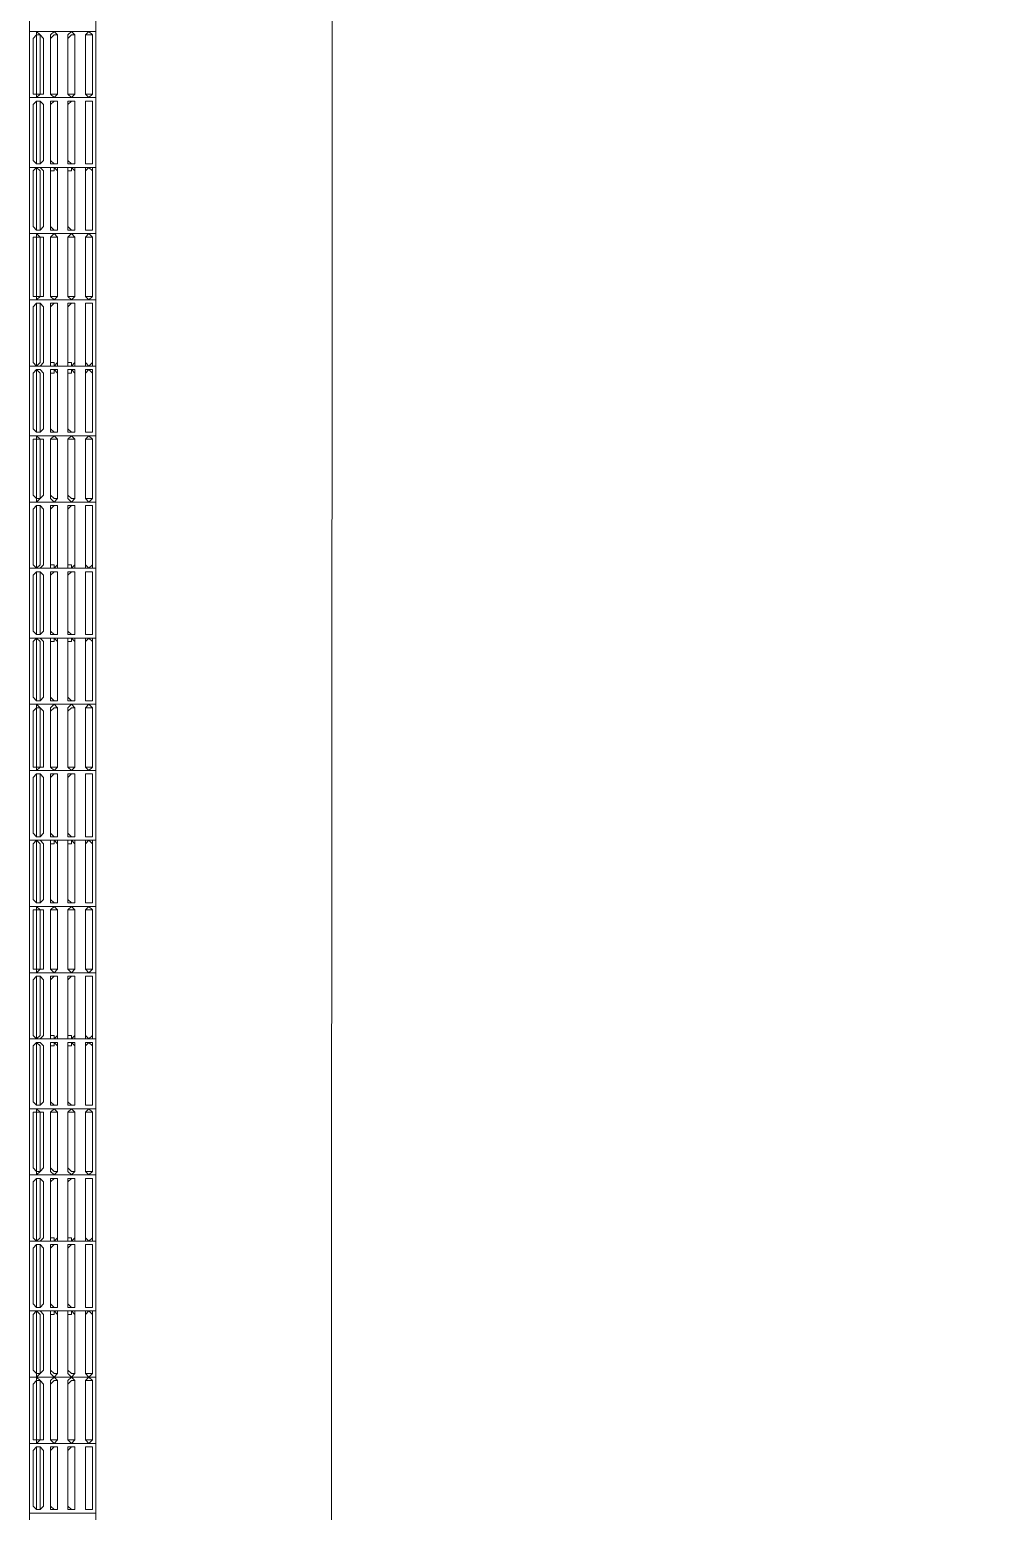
# Model space of a CAD drawing. Header units: millimetres. Extents: x -4011 to 126995, y -1911 to 106700.
# Drawn here: x 90016 to 94368, y 79624 to 86231 of the extents above; entities that cross this region are included whole.
import ezdxf

# ---------------------------------------------------------------- set-up
doc = ezdxf.new("R2010")
doc.units = ezdxf.units.MM
doc.layers.add('PDF_형상', color=7, linetype='Continuous')

msp = doc.modelspace()

# ---------------------------------------------------------------- linework, layer by layer
at = {"layer": 'PDF_형상', "lineweight": 5}
for points in [[(91367.9, 89673.6), (91352.3, 64927.5), (94367.9, 64927.5), (94367.9, 47098.4)], [(90310.9, 86829), (90310.9, 86518.1), (90310.9, 86222.8), (90015.5, 86222.8), (90015.5, 86518.1)], [(90310.9, 86222.8), (90310.9, 85927.5), (90015.5, 85927.5), (90015.5, 86222.8)], [(90310.9, 85927.5), (90310.9, 85616.6), (90015.5, 85616.6), (90015.5, 85927.5)], [(90310.9, 85616.6), (90310.9, 85321.2), (90310.9, 85025.9), (90015.5, 85025.9), (90015.5, 85321.2)], [(90015.5, 85616.6), (90015.5, 85321.2), (90310.9, 85321.2)], [(90310.9, 85025.9), (90310.9, 84730.6), (90015.5, 84730.6), (90015.5, 85025.9)], [(90310.9, 84730.6), (90310.9, 84419.7), (90015.5, 84419.7), (90015.5, 84730.6)], [(90310.9, 84419.7), (90310.9, 84124.4), (90310.9, 83829), (90015.5, 83829), (90015.5, 84124.4)], [(90015.5, 84419.7), (90015.5, 84124.4), (90310.9, 84124.4)], [(90310.9, 83829), (90310.9, 83518.1), (90310.9, 83222.8), (90015.5, 83222.8), (90015.5, 83518.1)], [(90015.5, 83829), (90015.5, 83518.1), (90310.9, 83518.1)], [(90310.9, 83222.8), (90310.9, 82927.5), (90015.5, 82927.5), (90015.5, 83222.8)], [(90310.9, 82927.5), (90310.9, 82616.6), (90310.9, 82321.2), (90015.5, 82321.2), (90015.5, 82616.6)], [(90015.5, 82927.5), (90015.5, 82616.6), (90310.9, 82616.6)], [(90310.9, 82321.2), (90310.9, 82025.9), (90015.5, 82025.9), (90015.5, 82321.2)], [(90310.9, 82025.9), (90310.9, 81730.6), (90310.9, 81419.7), (90015.5, 81419.7), (90015.5, 81730.6)], [(90015.5, 82025.9), (90015.5, 81730.6), (90310.9, 81730.6)], [(90310.9, 81419.7), (90310.9, 81124.3), (90015.5, 81124.3), (90015.5, 81419.7)], [(90310.9, 81124.3), (90310.9, 80829), (90310.9, 80518.1), (90015.5, 80518.1), (90015.5, 80829)], [(90015.5, 81124.3), (90015.5, 80829), (90310.9, 80829)], [(90310.9, 80518.1), (90310.9, 80222.8), (90310.9, 79927.5), (90015.5, 79927.5), (90015.5, 80222.8)], [(90015.5, 80518.1), (90015.5, 80222.8), (90310.9, 80222.8)], [(90310.9, 79927.5), (90310.9, 79616.6), (90310.9, 79321.2), (90015.5, 79321.2), (90015.5, 79616.6)], [(90015.5, 79927.5), (90015.5, 79616.6), (90310.9, 79616.6)]]:
    msp.add_lwpolyline(points, dxfattribs=at)
for points in [[(90015.5, 86222.8), (90310.9, 86222.8), (90310.9, 86518.1), (90015.5, 86518.1)], [(90015.5, 85927.5), (90310.9, 85927.5), (90310.9, 86222.8), (90015.5, 86222.8)], [(90062.2, 85943), (90046.6, 85943), (90046.6, 85927.5), (90062.2, 85943), (90077.7, 85943), (90077.7, 86191.7), (90062.2, 86207.2), (90046.6, 86222.8), (90046.6, 86207.2), (90031.1, 86191.7), (90031.1, 85943), (90046.6, 85943), (90046.6, 86191.7), (90046.6, 86207.2), (90062.2, 86207.2), (90062.2, 86191.7)], [(90108.8, 86191.7), (90124.3, 86207.2), (90139.9, 86207.2), (90139.9, 86191.7), (90139.9, 86207.2), (90124.3, 86222.8), (90108.8, 86207.2)], [(90186.5, 86191.7), (90202.1, 86207.2), (90217.6, 86207.2), (90217.6, 86191.7), (90217.6, 86207.2), (90202.1, 86222.8), (90186.5, 86207.2)], [(90264.2, 86191.7), (90264.2, 86207.2), (90279.8, 86207.2), (90295.3, 86207.2), (90295.3, 86191.7), (90295.3, 86207.2), (90279.8, 86222.8), (90264.2, 86207.2)], [(90139.9, 85943), (90124.3, 85943), (90108.8, 85943), (90108.8, 86191.7), (90108.8, 85943), (90124.3, 85927.5), (90139.9, 85943), (90139.9, 86191.7)], [(90217.6, 85943), (90202.1, 85943), (90186.5, 85943), (90186.5, 86191.7), (90186.5, 85943), (90202.1, 85927.5), (90217.6, 85943), (90217.6, 86191.7)], [(90295.3, 85943), (90279.8, 85943), (90264.2, 85943), (90264.2, 86191.7), (90264.2, 85943), (90279.8, 85927.5), (90295.3, 85943), (90295.3, 86191.7)], [(90015.5, 85616.6), (90310.9, 85616.6), (90310.9, 85927.5), (90015.5, 85927.5)], [(90031.1, 85896.4), (90046.6, 85911.9), (90062.2, 85911.9), (90077.7, 85896.4), (90077.7, 85647.7), (90062.2, 85632.1), (90046.6, 85632.1), (90031.1, 85647.7)], [(90046.6, 85896.4), (90046.6, 85911.9), (90062.2, 85911.9), (90062.2, 85896.4), (90062.2, 85647.7), (90062.2, 85632.1), (90046.6, 85632.1), (90046.6, 85647.7)], [(90108.8, 85896.4), (90124.3, 85911.9), (90139.9, 85911.9), (90139.9, 85896.4), (90139.9, 85911.9), (90124.3, 85911.9), (90108.8, 85911.9)], [(90139.9, 85647.7), (90139.9, 85632.1), (90124.3, 85632.1), (90108.8, 85647.7), (90108.8, 85896.4), (90108.8, 85647.7), (90108.8, 85632.1), (90124.3, 85632.1), (90139.9, 85632.1), (90139.9, 85647.7), (90139.9, 85896.4)], [(90186.5, 85896.4), (90202.1, 85911.9), (90217.6, 85911.9), (90217.6, 85896.4), (90217.6, 85911.9), (90202.1, 85911.9), (90186.5, 85911.9)], [(90217.6, 85647.7), (90217.6, 85632.1), (90202.1, 85632.1), (90186.5, 85647.7), (90186.5, 85896.4), (90186.5, 85647.7), (90186.5, 85632.1), (90202.1, 85632.1), (90217.6, 85632.1), (90217.6, 85647.7), (90217.6, 85896.4)], [(90264.2, 85896.4), (90264.2, 85911.9), (90279.8, 85911.9), (90295.3, 85911.9), (90295.3, 85896.4), (90295.3, 85911.9), (90279.8, 85911.9), (90264.2, 85911.9)], [(90295.3, 85647.7), (90295.3, 85632.1), (90279.8, 85632.1), (90264.2, 85632.1), (90264.2, 85647.7), (90264.2, 85896.4), (90264.2, 85647.7), (90264.2, 85632.1), (90279.8, 85632.1), (90295.3, 85632.1), (90295.3, 85647.7), (90295.3, 85896.4)], [(90015.5, 85321.2), (90310.9, 85321.2), (90310.9, 85616.6), (90015.5, 85616.6)], [(90031.1, 85601), (90046.6, 85616.6), (90062.2, 85616.6), (90077.7, 85601), (90077.7, 85352.3), (90062.2, 85336.8), (90046.6, 85336.8), (90031.1, 85352.3)], [(90046.6, 85601), (90046.6, 85616.6), (90062.2, 85601), (90062.2, 85352.3), (90062.2, 85336.8), (90046.6, 85336.8), (90046.6, 85352.3)], [(90108.8, 85601), (90124.3, 85601), (90124.3, 85616.6), (90139.9, 85601), (90139.9, 85616.6), (90124.3, 85616.6), (90108.8, 85616.6)], [(90139.9, 85352.3), (90139.9, 85336.8), (90124.3, 85336.8), (90108.8, 85352.3), (90108.8, 85601), (90108.8, 85352.3), (90108.8, 85336.8), (90124.3, 85336.8), (90139.9, 85336.8), (90139.9, 85352.3), (90139.9, 85601)], [(90186.5, 85601), (90202.1, 85601), (90202.1, 85616.6), (90217.6, 85601), (90217.6, 85616.6), (90202.1, 85616.6), (90186.5, 85616.6)], [(90217.6, 85352.3), (90217.6, 85336.8), (90202.1, 85336.8), (90186.5, 85352.3), (90186.5, 85601), (90186.5, 85352.3), (90186.5, 85336.8), (90202.1, 85336.8), (90217.6, 85336.8), (90217.6, 85352.3), (90217.6, 85601)], [(90264.2, 85601), (90279.8, 85616.6), (90295.3, 85601), (90295.3, 85616.6), (90279.8, 85616.6), (90264.2, 85616.6)], [(90295.3, 85352.3), (90295.3, 85336.8), (90279.8, 85336.8), (90264.2, 85336.8), (90264.2, 85352.3), (90264.2, 85601), (90264.2, 85352.3), (90264.2, 85336.8), (90279.8, 85336.8), (90295.3, 85336.8), (90295.3, 85352.3), (90295.3, 85601)], [(90015.5, 85025.9), (90310.9, 85025.9), (90310.9, 85321.2), (90015.5, 85321.2)], [(90062.2, 85041.4), (90046.6, 85041.4), (90046.6, 85025.9), (90062.2, 85041.4), (90077.7, 85041.4), (90077.7, 85305.7), (90062.2, 85305.7), (90046.6, 85321.2), (90046.6, 85305.7), (90031.1, 85305.7), (90031.1, 85041.4), (90046.6, 85041.4), (90046.6, 85305.7), (90062.2, 85305.7)], [(90108.8, 85305.7), (90124.3, 85305.7), (90139.9, 85305.7), (90124.3, 85321.2)], [(90139.9, 85041.4), (90124.3, 85041.4), (90108.8, 85041.4), (90108.8, 85305.7), (90108.8, 85041.4), (90124.3, 85025.9), (90139.9, 85041.4), (90139.9, 85305.7)], [(90186.5, 85305.7), (90202.1, 85305.7), (90217.6, 85305.7), (90202.1, 85321.2)], [(90217.6, 85041.4), (90202.1, 85041.4), (90186.5, 85041.4), (90186.5, 85305.7), (90186.5, 85041.4), (90202.1, 85025.9), (90217.6, 85041.4), (90217.6, 85305.7)], [(90264.2, 85305.7), (90279.8, 85305.7), (90295.3, 85305.7), (90279.8, 85321.2)], [(90295.3, 85041.4), (90279.8, 85041.4), (90264.2, 85041.4), (90264.2, 85305.7), (90264.2, 85041.4), (90279.8, 85025.9), (90295.3, 85041.4), (90295.3, 85305.7)], [(90015.5, 84730.6), (90310.9, 84730.6), (90310.9, 85025.9), (90015.5, 85025.9)], [(90031.1, 84994.8), (90046.6, 85010.4), (90062.2, 85010.4), (90077.7, 84994.8), (90077.7, 84746.1), (90062.2, 84730.6), (90046.6, 84730.6), (90031.1, 84746.1)], [(90046.6, 84994.8), (90046.6, 85010.4), (90062.2, 85010.4), (90062.2, 84994.8), (90062.2, 84746.1), (90046.6, 84730.6), (90046.6, 84746.1)], [(90108.8, 84994.8), (90124.3, 85010.4), (90139.9, 85010.4), (90139.9, 84994.8), (90139.9, 85010.4), (90124.3, 85010.4), (90108.8, 85010.4)], [(90139.9, 84746.1), (90124.3, 84730.6), (90124.3, 84746.1), (90108.8, 84746.1), (90108.8, 84994.8), (90108.8, 84746.1), (90108.8, 84730.6), (90124.3, 84730.6), (90139.9, 84730.6), (90139.9, 84746.1), (90139.9, 84994.8)], [(90186.5, 84994.8), (90202.1, 85010.4), (90217.6, 85010.4), (90217.6, 84994.8), (90217.6, 85010.4), (90202.1, 85010.4), (90186.5, 85010.4)], [(90217.6, 84746.1), (90202.1, 84730.6), (90202.1, 84746.1), (90186.5, 84746.1), (90186.5, 84994.8), (90186.5, 84746.1), (90186.5, 84730.6), (90202.1, 84730.6), (90217.6, 84730.6), (90217.6, 84746.1), (90217.6, 84994.8)], [(90264.2, 84994.8), (90264.2, 85010.4), (90279.8, 85010.4), (90295.3, 85010.4), (90295.3, 84994.8), (90295.3, 85010.4), (90279.8, 85010.4), (90264.2, 85010.4)], [(90295.3, 84746.1), (90279.8, 84730.6), (90264.2, 84746.1), (90264.2, 84994.8), (90264.2, 84746.1), (90264.2, 84730.6), (90279.8, 84730.6), (90295.3, 84730.6), (90295.3, 84746.1), (90295.3, 84994.8)], [(90015.5, 84419.7), (90310.9, 84419.7), (90310.9, 84730.6), (90015.5, 84730.6)], [(90031.1, 84699.5), (90046.6, 84715), (90062.2, 84715), (90077.7, 84699.5), (90077.7, 84450.8), (90062.2, 84435.2), (90046.6, 84435.2), (90031.1, 84450.8)], [(90046.6, 84699.5), (90046.6, 84715), (90062.2, 84699.5), (90062.2, 84450.8), (90062.2, 84435.2), (90046.6, 84435.2), (90046.6, 84450.8)], [(90108.8, 84699.5), (90124.3, 84699.5), (90124.3, 84715), (90139.9, 84699.5), (90139.9, 84715), (90124.3, 84715), (90108.8, 84715)], [(90139.9, 84450.8), (90139.9, 84435.2), (90124.3, 84435.2), (90108.8, 84450.8), (90108.8, 84699.5), (90108.8, 84450.8), (90108.8, 84435.2), (90124.3, 84435.2), (90139.9, 84435.2), (90139.9, 84450.8), (90139.9, 84699.5)], [(90186.5, 84699.5), (90202.1, 84699.5), (90202.1, 84715), (90217.6, 84699.5), (90217.6, 84715), (90202.1, 84715), (90186.5, 84715)], [(90217.6, 84450.8), (90217.6, 84435.2), (90202.1, 84435.2), (90186.5, 84450.8), (90186.5, 84699.5), (90186.5, 84450.8), (90186.5, 84435.2), (90202.1, 84435.2), (90217.6, 84435.2), (90217.6, 84450.8), (90217.6, 84699.5)], [(90264.2, 84699.5), (90279.8, 84715), (90295.3, 84699.5), (90295.3, 84715), (90279.8, 84715), (90264.2, 84715)], [(90295.3, 84450.8), (90295.3, 84435.2), (90279.8, 84435.2), (90264.2, 84435.2), (90264.2, 84450.8), (90264.2, 84699.5), (90264.2, 84450.8), (90264.2, 84435.2), (90279.8, 84435.2), (90295.3, 84435.2), (90295.3, 84450.8), (90295.3, 84699.5)], [(90015.5, 84124.4), (90310.9, 84124.4), (90310.9, 84419.7), (90015.5, 84419.7)], [(90031.1, 84404.1), (90046.6, 84404.1), (90046.6, 84419.7), (90062.2, 84404.1), (90077.7, 84404.1), (90077.7, 84155.4), (90062.2, 84139.9), (90046.6, 84124.4), (90046.6, 84139.9), (90031.1, 84155.4)], [(90046.6, 84404.1), (90062.2, 84404.1), (90062.2, 84155.4), (90062.2, 84139.9), (90046.6, 84139.9), (90046.6, 84155.4)], [(90108.8, 84404.1), (90124.3, 84404.1), (90139.9, 84404.1), (90124.3, 84419.7)], [(90139.9, 84155.4), (90139.9, 84139.9), (90124.3, 84139.9), (90108.8, 84155.4), (90108.8, 84404.1), (90108.8, 84155.4), (90108.8, 84139.9), (90124.3, 84124.4), (90139.9, 84139.9), (90139.9, 84155.4), (90139.9, 84404.1)], [(90186.5, 84404.1), (90202.1, 84404.1), (90217.6, 84404.1), (90202.1, 84419.7)], [(90217.6, 84155.4), (90217.6, 84139.9), (90202.1, 84139.9), (90186.5, 84155.4), (90186.5, 84404.1), (90186.5, 84155.4), (90186.5, 84139.9), (90202.1, 84124.4), (90217.6, 84139.9), (90217.6, 84155.4), (90217.6, 84404.1)], [(90264.2, 84404.1), (90279.8, 84404.1), (90295.3, 84404.1), (90279.8, 84419.7)], [(90295.3, 84155.4), (90295.3, 84139.9), (90279.8, 84139.9), (90264.2, 84139.9), (90264.2, 84155.4), (90264.2, 84404.1), (90264.2, 84155.4), (90264.2, 84139.9), (90279.8, 84124.4), (90295.3, 84139.9), (90295.3, 84155.4), (90295.3, 84404.1)], [(90015.5, 83829), (90310.9, 83829), (90310.9, 84124.4), (90015.5, 84124.4)], [(90031.1, 84093.3), (90046.6, 84108.8), (90062.2, 84108.8), (90077.7, 84093.3), (90077.7, 83844.6), (90062.2, 83829), (90046.6, 83829), (90031.1, 83844.6)], [(90046.6, 84093.3), (90046.6, 84108.8), (90062.2, 84108.8), (90062.2, 84093.3), (90062.2, 83844.6), (90046.6, 83829), (90046.6, 83844.6)], [(90108.8, 84093.3), (90124.3, 84108.8), (90139.9, 84108.8), (90139.9, 84093.3), (90139.9, 84108.8), (90124.3, 84108.8), (90108.8, 84108.8)], [(90186.5, 84093.3), (90202.1, 84108.8), (90217.6, 84108.8), (90217.6, 84093.3), (90217.6, 84108.8), (90202.1, 84108.8), (90186.5, 84108.8)], [(90264.2, 84093.3), (90264.2, 84108.8), (90279.8, 84108.8), (90295.3, 84108.8), (90295.3, 84093.3), (90295.3, 84108.8), (90279.8, 84108.8), (90264.2, 84108.8)], [(90139.9, 83844.6), (90124.3, 83829), (90124.3, 83844.6), (90108.8, 83844.6), (90108.8, 84093.3), (90108.8, 83844.6), (90108.8, 83829), (90124.3, 83829), (90139.9, 83829), (90139.9, 83844.6), (90139.9, 84093.3)], [(90217.6, 83844.6), (90202.1, 83829), (90202.1, 83844.6), (90186.5, 83844.6), (90186.5, 84093.3), (90186.5, 83844.6), (90186.5, 83829), (90202.1, 83829), (90217.6, 83829), (90217.6, 83844.6), (90217.6, 84093.3)], [(90295.3, 83844.6), (90279.8, 83829), (90264.2, 83844.6), (90264.2, 84093.3), (90264.2, 83844.6), (90264.2, 83829), (90279.8, 83829), (90295.3, 83829), (90295.3, 83844.6), (90295.3, 84093.3)], [(90015.5, 83518.1), (90310.9, 83518.1), (90310.9, 83829), (90015.5, 83829)], [(90031.1, 83797.9), (90046.6, 83813.5), (90062.2, 83813.5), (90077.7, 83797.9), (90077.7, 83549.2), (90062.2, 83533.7), (90046.6, 83533.7), (90031.1, 83549.2)], [(90046.6, 83797.9), (90046.6, 83813.5), (90062.2, 83813.5), (90062.2, 83797.9), (90062.2, 83549.2), (90062.2, 83533.7), (90046.6, 83533.7), (90046.6, 83549.2)], [(90108.8, 83797.9), (90124.3, 83813.5), (90139.9, 83813.5), (90139.9, 83797.9), (90139.9, 83813.5), (90124.3, 83813.5), (90108.8, 83813.5)], [(90139.9, 83549.2), (90139.9, 83533.7), (90124.3, 83533.7), (90108.8, 83549.2), (90108.8, 83797.9), (90108.8, 83549.2), (90108.8, 83533.7), (90124.3, 83533.7), (90139.9, 83533.7), (90139.9, 83549.2), (90139.9, 83797.9)], [(90186.5, 83797.9), (90202.1, 83813.5), (90217.6, 83813.5), (90217.6, 83797.9), (90217.6, 83813.5), (90202.1, 83813.5), (90186.5, 83813.5)], [(90217.6, 83549.2), (90217.6, 83533.7), (90202.1, 83533.7), (90186.5, 83549.2), (90186.5, 83797.9), (90186.5, 83549.2), (90186.5, 83533.7), (90202.1, 83533.7), (90217.6, 83533.7), (90217.6, 83549.2), (90217.6, 83797.9)], [(90264.2, 83797.9), (90264.2, 83813.5), (90279.8, 83813.5), (90295.3, 83813.5), (90295.3, 83797.9), (90295.3, 83813.5), (90279.8, 83813.5), (90264.2, 83813.5)], [(90295.3, 83549.2), (90295.3, 83533.7), (90279.8, 83533.7), (90264.2, 83533.7), (90264.2, 83549.2), (90264.2, 83797.9), (90264.2, 83549.2), (90264.2, 83533.7), (90279.8, 83533.7), (90295.3, 83533.7), (90295.3, 83549.2), (90295.3, 83797.9)], [(90015.5, 83222.8), (90310.9, 83222.8), (90310.9, 83518.1), (90015.5, 83518.1)], [(90031.1, 83502.6), (90046.6, 83518.1), (90062.2, 83518.1), (90077.7, 83502.6), (90077.7, 83253.9), (90062.2, 83238.3), (90046.6, 83238.3), (90031.1, 83253.9)], [(90046.6, 83502.6), (90046.6, 83518.1), (90062.2, 83502.6), (90062.2, 83253.9), (90062.2, 83238.3), (90046.6, 83238.3), (90046.6, 83253.9)], [(90108.8, 83502.6), (90124.3, 83502.6), (90124.3, 83518.1), (90139.9, 83502.6), (90139.9, 83518.1), (90124.3, 83518.1), (90108.8, 83518.1)], [(90186.5, 83502.6), (90202.1, 83502.6), (90202.1, 83518.1), (90217.6, 83502.6), (90217.6, 83518.1), (90202.1, 83518.1), (90186.5, 83518.1)], [(90264.2, 83502.6), (90279.8, 83518.1), (90295.3, 83502.6), (90295.3, 83518.1), (90279.8, 83518.1), (90264.2, 83518.1)], [(90139.9, 83253.9), (90139.9, 83238.3), (90124.3, 83238.3), (90108.8, 83253.9), (90108.8, 83502.6), (90108.8, 83253.9), (90108.8, 83238.3), (90124.3, 83238.3), (90139.9, 83238.3), (90139.9, 83253.9), (90139.9, 83502.6)], [(90217.6, 83253.9), (90217.6, 83238.3), (90202.1, 83238.3), (90186.5, 83253.9), (90186.5, 83502.6), (90186.5, 83253.9), (90186.5, 83238.3), (90202.1, 83238.3), (90217.6, 83238.3), (90217.6, 83253.9), (90217.6, 83502.6)], [(90295.3, 83253.9), (90295.3, 83238.3), (90279.8, 83238.3), (90264.2, 83238.3), (90264.2, 83253.9), (90264.2, 83502.6), (90264.2, 83253.9), (90264.2, 83238.3), (90279.8, 83238.3), (90295.3, 83238.3), (90295.3, 83253.9), (90295.3, 83502.6)], [(90015.5, 82927.5), (90310.9, 82927.5), (90310.9, 83222.8), (90015.5, 83222.8)], [(90062.2, 82943), (90046.6, 82943), (90046.6, 82927.5), (90062.2, 82943), (90077.7, 82943), (90077.7, 83191.7), (90062.2, 83207.3), (90046.6, 83222.8), (90046.6, 83207.3), (90031.1, 83191.7), (90031.1, 82943), (90046.6, 82943), (90046.6, 83191.7), (90046.6, 83207.3), (90062.2, 83207.3), (90062.2, 83191.7)], [(90108.8, 83191.7), (90124.3, 83207.3), (90139.9, 83207.3), (90139.9, 83191.7), (90139.9, 83207.3), (90124.3, 83222.8), (90108.8, 83207.3)], [(90139.9, 82943), (90124.3, 82943), (90108.8, 82943), (90108.8, 83191.7), (90108.8, 82943), (90124.3, 82927.5), (90139.9, 82943), (90139.9, 83191.7)], [(90186.5, 83191.7), (90202.1, 83207.3), (90217.6, 83207.3), (90217.6, 83191.7), (90217.6, 83207.3), (90202.1, 83222.8), (90186.5, 83207.3)], [(90217.6, 82943), (90202.1, 82943), (90186.5, 82943), (90186.5, 83191.7), (90186.5, 82943), (90202.1, 82927.5), (90217.6, 82943), (90217.6, 83191.7)], [(90264.2, 83191.7), (90264.2, 83207.3), (90279.8, 83207.3), (90295.3, 83207.3), (90295.3, 83191.7), (90295.3, 83207.3), (90279.8, 83222.8), (90264.2, 83207.3)], [(90295.3, 82943), (90279.8, 82943), (90264.2, 82943), (90264.2, 83191.7), (90264.2, 82943), (90279.8, 82927.5), (90295.3, 82943), (90295.3, 83191.7)], [(90015.5, 82616.6), (90310.9, 82616.6), (90310.9, 82927.5), (90015.5, 82927.5)], [(90031.1, 82896.4), (90046.6, 82911.9), (90062.2, 82911.9), (90077.7, 82896.4), (90077.7, 82647.7), (90062.2, 82632.1), (90046.6, 82632.1), (90031.1, 82647.7)], [(90046.6, 82896.4), (90046.6, 82911.9), (90062.2, 82911.9), (90062.2, 82896.4), (90062.2, 82647.7), (90062.2, 82632.1), (90046.6, 82632.1), (90046.6, 82647.7)], [(90108.8, 82896.4), (90124.3, 82911.9), (90139.9, 82911.9), (90139.9, 82896.4), (90139.9, 82911.9), (90124.3, 82911.9), (90108.8, 82911.9)], [(90186.5, 82896.4), (90202.1, 82911.9), (90217.6, 82911.9), (90217.6, 82896.4), (90217.6, 82911.9), (90202.1, 82911.9), (90186.5, 82911.9)], [(90264.2, 82896.4), (90264.2, 82911.9), (90279.8, 82911.9), (90295.3, 82911.9), (90295.3, 82896.4), (90295.3, 82911.9), (90279.8, 82911.9), (90264.2, 82911.9)], [(90139.9, 82647.7), (90139.9, 82632.1), (90124.3, 82632.1), (90108.8, 82647.7), (90108.8, 82896.4), (90108.8, 82647.7), (90108.8, 82632.1), (90124.3, 82632.1), (90139.9, 82632.1), (90139.9, 82647.7), (90139.9, 82896.4)], [(90217.6, 82647.7), (90217.6, 82632.1), (90202.1, 82632.1), (90186.5, 82647.7), (90186.5, 82896.4), (90186.5, 82647.7), (90186.5, 82632.1), (90202.1, 82632.1), (90217.6, 82632.1), (90217.6, 82647.7), (90217.6, 82896.4)], [(90295.3, 82647.7), (90295.3, 82632.1), (90279.8, 82632.1), (90264.2, 82632.1), (90264.2, 82647.7), (90264.2, 82896.4), (90264.2, 82647.7), (90264.2, 82632.1), (90279.8, 82632.1), (90295.3, 82632.1), (90295.3, 82647.7), (90295.3, 82896.4)], [(90015.5, 82321.2), (90310.9, 82321.2), (90310.9, 82616.6), (90015.5, 82616.6)], [(90031.1, 82601), (90046.6, 82616.6), (90062.2, 82616.6), (90077.7, 82601), (90077.7, 82352.3), (90062.2, 82336.8), (90046.6, 82336.8), (90031.1, 82352.3)], [(90046.6, 82601), (90046.6, 82616.6), (90062.2, 82601), (90062.2, 82352.3), (90062.2, 82336.8), (90046.6, 82336.8), (90046.6, 82352.3)], [(90108.8, 82601), (90124.3, 82601), (90124.3, 82616.6), (90139.9, 82601), (90139.9, 82616.6), (90124.3, 82616.6), (90108.8, 82616.6)], [(90139.9, 82352.3), (90139.9, 82336.8), (90124.3, 82336.8), (90108.8, 82352.3), (90108.8, 82601), (90108.8, 82352.3), (90108.8, 82336.8), (90124.3, 82336.8), (90139.9, 82336.8), (90139.9, 82352.3), (90139.9, 82601)], [(90186.5, 82601), (90202.1, 82601), (90202.1, 82616.6), (90217.6, 82601), (90217.6, 82616.6), (90202.1, 82616.6), (90186.5, 82616.6)], [(90217.6, 82352.3), (90217.6, 82336.8), (90202.1, 82336.8), (90186.5, 82352.3), (90186.5, 82601), (90186.5, 82352.3), (90186.5, 82336.8), (90202.1, 82336.8), (90217.6, 82336.8), (90217.6, 82352.3), (90217.6, 82601)], [(90264.2, 82601), (90279.8, 82616.6), (90295.3, 82601), (90295.3, 82616.6), (90279.8, 82616.6), (90264.2, 82616.6)], [(90295.3, 82352.3), (90295.3, 82336.8), (90279.8, 82336.8), (90264.2, 82336.8), (90264.2, 82352.3), (90264.2, 82601), (90264.2, 82352.3), (90264.2, 82336.8), (90279.8, 82336.8), (90295.3, 82336.8), (90295.3, 82352.3), (90295.3, 82601)], [(90015.5, 82025.9), (90310.9, 82025.9), (90310.9, 82321.2), (90015.5, 82321.2)], [(90062.2, 82041.4), (90046.6, 82041.4), (90046.6, 82025.9), (90062.2, 82041.4), (90077.7, 82041.4), (90077.7, 82305.7), (90062.2, 82305.7), (90046.6, 82321.2), (90046.6, 82305.7), (90031.1, 82305.7), (90031.1, 82041.4), (90046.6, 82041.4), (90046.6, 82305.7), (90062.2, 82305.7)], [(90108.8, 82305.7), (90124.3, 82305.7), (90139.9, 82305.7), (90124.3, 82321.2)], [(90186.5, 82305.7), (90202.1, 82305.7), (90217.6, 82305.7), (90202.1, 82321.2)], [(90264.2, 82305.7), (90279.8, 82305.7), (90295.3, 82305.7), (90279.8, 82321.2)], [(90139.9, 82041.4), (90124.3, 82041.4), (90108.8, 82041.4), (90108.8, 82305.7), (90108.8, 82041.4), (90124.3, 82025.9), (90139.9, 82041.4), (90139.9, 82305.7)], [(90217.6, 82041.4), (90202.1, 82041.4), (90186.5, 82041.4), (90186.5, 82305.7), (90186.5, 82041.4), (90202.1, 82025.9), (90217.6, 82041.4), (90217.6, 82305.7)], [(90295.3, 82041.4), (90279.8, 82041.4), (90264.2, 82041.4), (90264.2, 82305.7), (90264.2, 82041.4), (90279.8, 82025.9), (90295.3, 82041.4), (90295.3, 82305.7)], [(90015.5, 81730.6), (90310.9, 81730.6), (90310.9, 82025.9), (90015.5, 82025.9)], [(90031.1, 81994.8), (90046.6, 82010.4), (90062.2, 82010.4), (90077.7, 81994.8), (90077.7, 81746.1), (90062.2, 81730.6), (90046.6, 81730.6), (90031.1, 81746.1)], [(90046.6, 81994.8), (90046.6, 82010.4), (90062.2, 82010.4), (90062.2, 81994.8), (90062.2, 81746.1), (90046.6, 81730.6), (90046.6, 81746.1)], [(90108.8, 81994.8), (90124.3, 82010.4), (90139.9, 82010.4), (90139.9, 81994.8), (90139.9, 82010.4), (90124.3, 82010.4), (90108.8, 82010.4)], [(90139.9, 81746.1), (90124.3, 81730.6), (90124.3, 81746.1), (90108.8, 81746.1), (90108.8, 81994.8), (90108.8, 81746.1), (90108.8, 81730.6), (90124.3, 81730.6), (90139.9, 81730.6), (90139.9, 81746.1), (90139.9, 81994.8)], [(90186.5, 81994.8), (90202.1, 82010.4), (90217.6, 82010.4), (90217.6, 81994.8), (90217.6, 82010.4), (90202.1, 82010.4), (90186.5, 82010.4)], [(90217.6, 81746.1), (90202.1, 81730.6), (90202.1, 81746.1), (90186.5, 81746.1), (90186.5, 81994.8), (90186.5, 81746.1), (90186.5, 81730.6), (90202.1, 81730.6), (90217.6, 81730.6), (90217.6, 81746.1), (90217.6, 81994.8)], [(90264.2, 81994.8), (90264.2, 82010.4), (90279.8, 82010.4), (90295.3, 82010.4), (90295.3, 81994.8), (90295.3, 82010.4), (90279.8, 82010.4), (90264.2, 82010.4)], [(90295.3, 81746.1), (90279.8, 81730.6), (90264.2, 81746.1), (90264.2, 81994.8), (90264.2, 81746.1), (90264.2, 81730.6), (90279.8, 81730.6), (90295.3, 81730.6), (90295.3, 81746.1), (90295.3, 81994.8)], [(90015.5, 81419.7), (90310.9, 81419.7), (90310.9, 81730.6), (90015.5, 81730.6)], [(90031.1, 81699.5), (90046.6, 81715), (90062.2, 81715), (90077.7, 81699.5), (90077.7, 81450.8), (90062.2, 81435.2), (90046.6, 81435.2), (90031.1, 81450.8)], [(90046.6, 81699.5), (90046.6, 81715), (90062.2, 81699.5), (90062.2, 81450.8), (90062.2, 81435.2), (90046.6, 81435.2), (90046.6, 81450.8)], [(90108.8, 81699.5), (90124.3, 81699.5), (90124.3, 81715), (90139.9, 81699.5), (90139.9, 81715), (90124.3, 81715), (90108.8, 81715)], [(90139.9, 81450.8), (90139.9, 81435.2), (90124.3, 81435.2), (90108.8, 81450.8), (90108.8, 81699.5), (90108.8, 81450.8), (90108.8, 81435.2), (90124.3, 81435.2), (90139.9, 81435.2), (90139.9, 81450.8), (90139.9, 81699.5)], [(90186.5, 81699.5), (90202.1, 81699.5), (90202.1, 81715), (90217.6, 81699.5), (90217.6, 81715), (90202.1, 81715), (90186.5, 81715)], [(90217.6, 81450.8), (90217.6, 81435.2), (90202.1, 81435.2), (90186.5, 81450.8), (90186.5, 81699.5), (90186.5, 81450.8), (90186.5, 81435.2), (90202.1, 81435.2), (90217.6, 81435.2), (90217.6, 81450.8), (90217.6, 81699.5)], [(90264.2, 81699.5), (90279.8, 81715), (90295.3, 81699.5), (90295.3, 81715), (90279.8, 81715), (90264.2, 81715)], [(90295.3, 81450.8), (90295.3, 81435.2), (90279.8, 81435.2), (90264.2, 81435.2), (90264.2, 81450.8), (90264.2, 81699.5), (90264.2, 81450.8), (90264.2, 81435.2), (90279.8, 81435.2), (90295.3, 81435.2), (90295.3, 81450.8), (90295.3, 81699.5)], [(90015.5, 81124.3), (90310.9, 81124.3), (90310.9, 81419.7), (90015.5, 81419.7)], [(90031.1, 81404.1), (90046.6, 81404.1), (90046.6, 81419.7), (90062.2, 81404.1), (90077.7, 81404.1), (90077.7, 81155.4), (90062.2, 81139.9), (90046.6, 81124.3), (90046.6, 81139.9), (90031.1, 81155.4)], [(90046.6, 81404.1), (90062.2, 81404.1), (90062.2, 81155.4), (90062.2, 81139.9), (90046.6, 81139.9), (90046.6, 81155.4)], [(90108.8, 81404.1), (90124.3, 81404.1), (90139.9, 81404.1), (90124.3, 81419.7)], [(90139.9, 81155.4), (90139.9, 81139.9), (90124.3, 81139.9), (90108.8, 81155.4), (90108.8, 81404.1), (90108.8, 81155.4), (90108.8, 81139.9), (90124.3, 81124.3), (90139.9, 81139.9), (90139.9, 81155.4), (90139.9, 81404.1)], [(90186.5, 81404.1), (90202.1, 81404.1), (90217.6, 81404.1), (90202.1, 81419.7)], [(90217.6, 81155.4), (90217.6, 81139.9), (90202.1, 81139.9), (90186.5, 81155.4), (90186.5, 81404.1), (90186.5, 81155.4), (90186.5, 81139.9), (90202.1, 81124.3), (90217.6, 81139.9), (90217.6, 81155.4), (90217.6, 81404.1)], [(90264.2, 81404.1), (90279.8, 81404.1), (90295.3, 81404.1), (90279.8, 81419.7)], [(90295.3, 81155.4), (90295.3, 81139.9), (90279.8, 81139.9), (90264.2, 81139.9), (90264.2, 81155.4), (90264.2, 81404.1), (90264.2, 81155.4), (90264.2, 81139.9), (90279.8, 81124.3), (90295.3, 81139.9), (90295.3, 81155.4), (90295.3, 81404.1)], [(90015.5, 80829), (90310.9, 80829), (90310.9, 81124.3), (90015.5, 81124.3)], [(90031.1, 81093.3), (90046.6, 81108.8), (90062.2, 81108.8), (90077.7, 81093.3), (90077.7, 80844.6), (90062.2, 80829), (90046.6, 80829), (90031.1, 80844.6)], [(90046.6, 81093.3), (90046.6, 81108.8), (90062.2, 81108.8), (90062.2, 81093.3), (90062.2, 80844.6), (90046.6, 80829), (90046.6, 80844.6)], [(90108.8, 81093.3), (90124.3, 81108.8), (90139.9, 81108.8), (90139.9, 81093.3), (90139.9, 81108.8), (90124.3, 81108.8), (90108.8, 81108.8)], [(90139.9, 80844.6), (90124.3, 80829), (90124.3, 80844.6), (90108.8, 80844.6), (90108.8, 81093.3), (90108.8, 80844.6), (90108.8, 80829), (90124.3, 80829), (90139.9, 80829), (90139.9, 80844.6), (90139.9, 81093.3)], [(90186.5, 81093.3), (90202.1, 81108.8), (90217.6, 81108.8), (90217.6, 81093.3), (90217.6, 81108.8), (90202.1, 81108.8), (90186.5, 81108.8)], [(90217.6, 80844.6), (90202.1, 80829), (90202.1, 80844.6), (90186.5, 80844.6), (90186.5, 81093.3), (90186.5, 80844.6), (90186.5, 80829), (90202.1, 80829), (90217.6, 80829), (90217.6, 80844.6), (90217.6, 81093.3)], [(90264.2, 81093.3), (90264.2, 81108.8), (90279.8, 81108.8), (90295.3, 81108.8), (90295.3, 81093.3), (90295.3, 81108.8), (90279.8, 81108.8), (90264.2, 81108.8)], [(90295.3, 80844.6), (90279.8, 80829), (90264.2, 80844.6), (90264.2, 81093.3), (90264.2, 80844.6), (90264.2, 80829), (90279.8, 80829), (90295.3, 80829), (90295.3, 80844.6), (90295.3, 81093.3)], [(90015.5, 80518.1), (90310.9, 80518.1), (90310.9, 80829), (90015.5, 80829)], [(90031.1, 80797.9), (90046.6, 80813.5), (90062.2, 80813.5), (90077.7, 80797.9), (90077.7, 80549.2), (90062.2, 80533.7), (90046.6, 80533.7), (90031.1, 80549.2)], [(90046.6, 80797.9), (90046.6, 80813.5), (90062.2, 80813.5), (90062.2, 80797.9), (90062.2, 80549.2), (90062.2, 80533.7), (90046.6, 80533.7), (90046.6, 80549.2)], [(90108.8, 80797.9), (90124.3, 80813.5), (90139.9, 80813.5), (90139.9, 80797.9), (90139.9, 80813.5), (90124.3, 80813.5), (90108.8, 80813.5)], [(90139.9, 80549.2), (90139.9, 80533.7), (90124.3, 80533.7), (90108.8, 80549.2), (90108.8, 80797.9), (90108.8, 80549.2), (90108.8, 80533.7), (90124.3, 80533.7), (90139.9, 80533.7), (90139.9, 80549.2), (90139.9, 80797.9)], [(90186.5, 80797.9), (90202.1, 80813.5), (90217.6, 80813.5), (90217.6, 80797.9), (90217.6, 80813.5), (90202.1, 80813.5), (90186.5, 80813.5)], [(90217.6, 80549.2), (90217.6, 80533.7), (90202.1, 80533.7), (90186.5, 80549.2), (90186.5, 80797.9), (90186.5, 80549.2), (90186.5, 80533.7), (90202.1, 80533.7), (90217.6, 80533.7), (90217.6, 80549.2), (90217.6, 80797.9)], [(90264.2, 80797.9), (90264.2, 80813.5), (90279.8, 80813.5), (90295.3, 80813.5), (90295.3, 80797.9), (90295.3, 80813.5), (90279.8, 80813.5), (90264.2, 80813.5)], [(90295.3, 80549.2), (90295.3, 80533.7), (90279.8, 80533.7), (90264.2, 80533.7), (90264.2, 80549.2), (90264.2, 80797.9), (90264.2, 80549.2), (90264.2, 80533.7), (90279.8, 80533.7), (90295.3, 80533.7), (90295.3, 80549.2), (90295.3, 80797.9)], [(90015.5, 80222.8), (90310.9, 80222.8), (90310.9, 80518.1), (90015.5, 80518.1)], [(90031.1, 80502.6), (90046.6, 80518.1), (90062.2, 80518.1), (90077.7, 80502.6), (90077.7, 80253.9), (90062.2, 80238.3), (90046.6, 80222.8), (90046.6, 80238.3), (90031.1, 80253.9)], [(90046.6, 80502.6), (90046.6, 80518.1), (90062.2, 80502.6), (90062.2, 80253.9), (90062.2, 80238.3), (90046.6, 80238.3), (90046.6, 80253.9)], [(90108.8, 80502.6), (90124.3, 80502.6), (90124.3, 80518.1), (90139.9, 80502.6), (90139.9, 80518.1), (90124.3, 80518.1), (90108.8, 80518.1)], [(90139.9, 80253.9), (90139.9, 80238.3), (90124.3, 80238.3), (90108.8, 80253.9), (90108.8, 80502.6), (90108.8, 80253.9), (90108.8, 80238.3), (90124.3, 80222.8), (90139.9, 80238.3), (90139.9, 80253.9), (90139.9, 80502.6)], [(90186.5, 80502.6), (90202.1, 80502.6), (90202.1, 80518.1), (90217.6, 80502.6), (90217.6, 80518.1), (90202.1, 80518.1), (90186.5, 80518.1)], [(90217.6, 80253.9), (90217.6, 80238.3), (90202.1, 80238.3), (90186.5, 80253.9), (90186.5, 80502.6), (90186.5, 80253.9), (90186.5, 80238.3), (90202.1, 80222.8), (90217.6, 80238.3), (90217.6, 80253.9), (90217.6, 80502.6)], [(90264.2, 80502.6), (90279.8, 80518.1), (90295.3, 80502.6), (90295.3, 80518.1), (90279.8, 80518.1), (90264.2, 80518.1)], [(90295.3, 80253.9), (90295.3, 80238.3), (90279.8, 80238.3), (90264.2, 80238.3), (90264.2, 80253.9), (90264.2, 80502.6), (90264.2, 80253.9), (90264.2, 80238.3), (90279.8, 80222.8), (90295.3, 80238.3), (90295.3, 80253.9), (90295.3, 80502.6)], [(90015.5, 79927.5), (90310.9, 79927.5), (90310.9, 80222.8), (90015.5, 80222.8)], [(90062.2, 79943), (90046.6, 79943), (90046.6, 79927.5), (90062.2, 79943), (90077.7, 79943), (90077.7, 80191.7), (90062.2, 80207.3), (90046.6, 80222.8), (90046.6, 80207.3), (90031.1, 80191.7), (90031.1, 79943), (90046.6, 79943), (90046.6, 80191.7), (90046.6, 80207.3), (90062.2, 80207.3), (90062.2, 80191.7)], [(90108.8, 80191.7), (90124.3, 80207.3), (90139.9, 80207.3), (90139.9, 80191.7), (90139.9, 80207.3), (90124.3, 80222.8), (90108.8, 80207.3)], [(90186.5, 80191.7), (90202.1, 80207.3), (90217.6, 80207.3), (90217.6, 80191.7), (90217.6, 80207.3), (90202.1, 80222.8), (90186.5, 80207.3)], [(90264.2, 80191.7), (90264.2, 80207.3), (90279.8, 80207.3), (90295.3, 80207.3), (90295.3, 80191.7), (90295.3, 80207.3), (90279.8, 80222.8), (90264.2, 80207.3)], [(90139.9, 79943), (90124.3, 79943), (90108.8, 79943), (90108.8, 80191.7), (90108.8, 79943), (90124.3, 79927.5), (90139.9, 79943), (90139.9, 80191.7)], [(90217.6, 79943), (90202.1, 79943), (90186.5, 79943), (90186.5, 80191.7), (90186.5, 79943), (90202.1, 79927.5), (90217.6, 79943), (90217.6, 80191.7)], [(90295.3, 79943), (90279.8, 79943), (90264.2, 79943), (90264.2, 80191.7), (90264.2, 79943), (90279.8, 79927.5), (90295.3, 79943), (90295.3, 80191.7)], [(90015.5, 79616.6), (90310.9, 79616.6), (90310.9, 79927.5), (90015.5, 79927.5)], [(90031.1, 79896.4), (90046.6, 79911.9), (90062.2, 79911.9), (90077.7, 79896.4), (90077.7, 79647.7), (90062.2, 79632.1), (90046.6, 79632.1), (90031.1, 79647.7)], [(90046.6, 79896.4), (90046.6, 79911.9), (90062.2, 79911.9), (90062.2, 79896.4), (90062.2, 79647.7), (90062.2, 79632.1), (90046.6, 79632.1), (90046.6, 79647.7)], [(90108.8, 79896.4), (90124.3, 79911.9), (90139.9, 79911.9), (90139.9, 79896.4), (90139.9, 79911.9), (90124.3, 79911.9), (90108.8, 79911.9)], [(90139.9, 79647.7), (90139.9, 79632.1), (90124.3, 79632.1), (90108.8, 79647.7), (90108.8, 79896.4), (90108.8, 79647.7), (90108.8, 79632.1), (90124.3, 79632.1), (90139.9, 79632.1), (90139.9, 79647.7), (90139.9, 79896.4)], [(90186.5, 79896.4), (90202.1, 79911.9), (90217.6, 79911.9), (90217.6, 79896.4), (90217.6, 79911.9), (90202.1, 79911.9), (90186.5, 79911.9)], [(90217.6, 79647.7), (90217.6, 79632.1), (90202.1, 79632.1), (90186.5, 79647.7), (90186.5, 79896.4), (90186.5, 79647.7), (90186.5, 79632.1), (90202.1, 79632.1), (90217.6, 79632.1), (90217.6, 79647.7), (90217.6, 79896.4)], [(90264.2, 79896.4), (90264.2, 79911.9), (90279.8, 79911.9), (90295.3, 79911.9), (90295.3, 79896.4), (90295.3, 79911.9), (90279.8, 79911.9), (90264.2, 79911.9)], [(90295.3, 79647.7), (90295.3, 79632.1), (90279.8, 79632.1), (90264.2, 79632.1), (90264.2, 79647.7), (90264.2, 79896.4), (90264.2, 79647.7), (90264.2, 79632.1), (90279.8, 79632.1), (90295.3, 79632.1), (90295.3, 79647.7), (90295.3, 79896.4)]]:
    msp.add_lwpolyline(points, close=True, dxfattribs=at)

doc.saveas('drawing.dxf')
